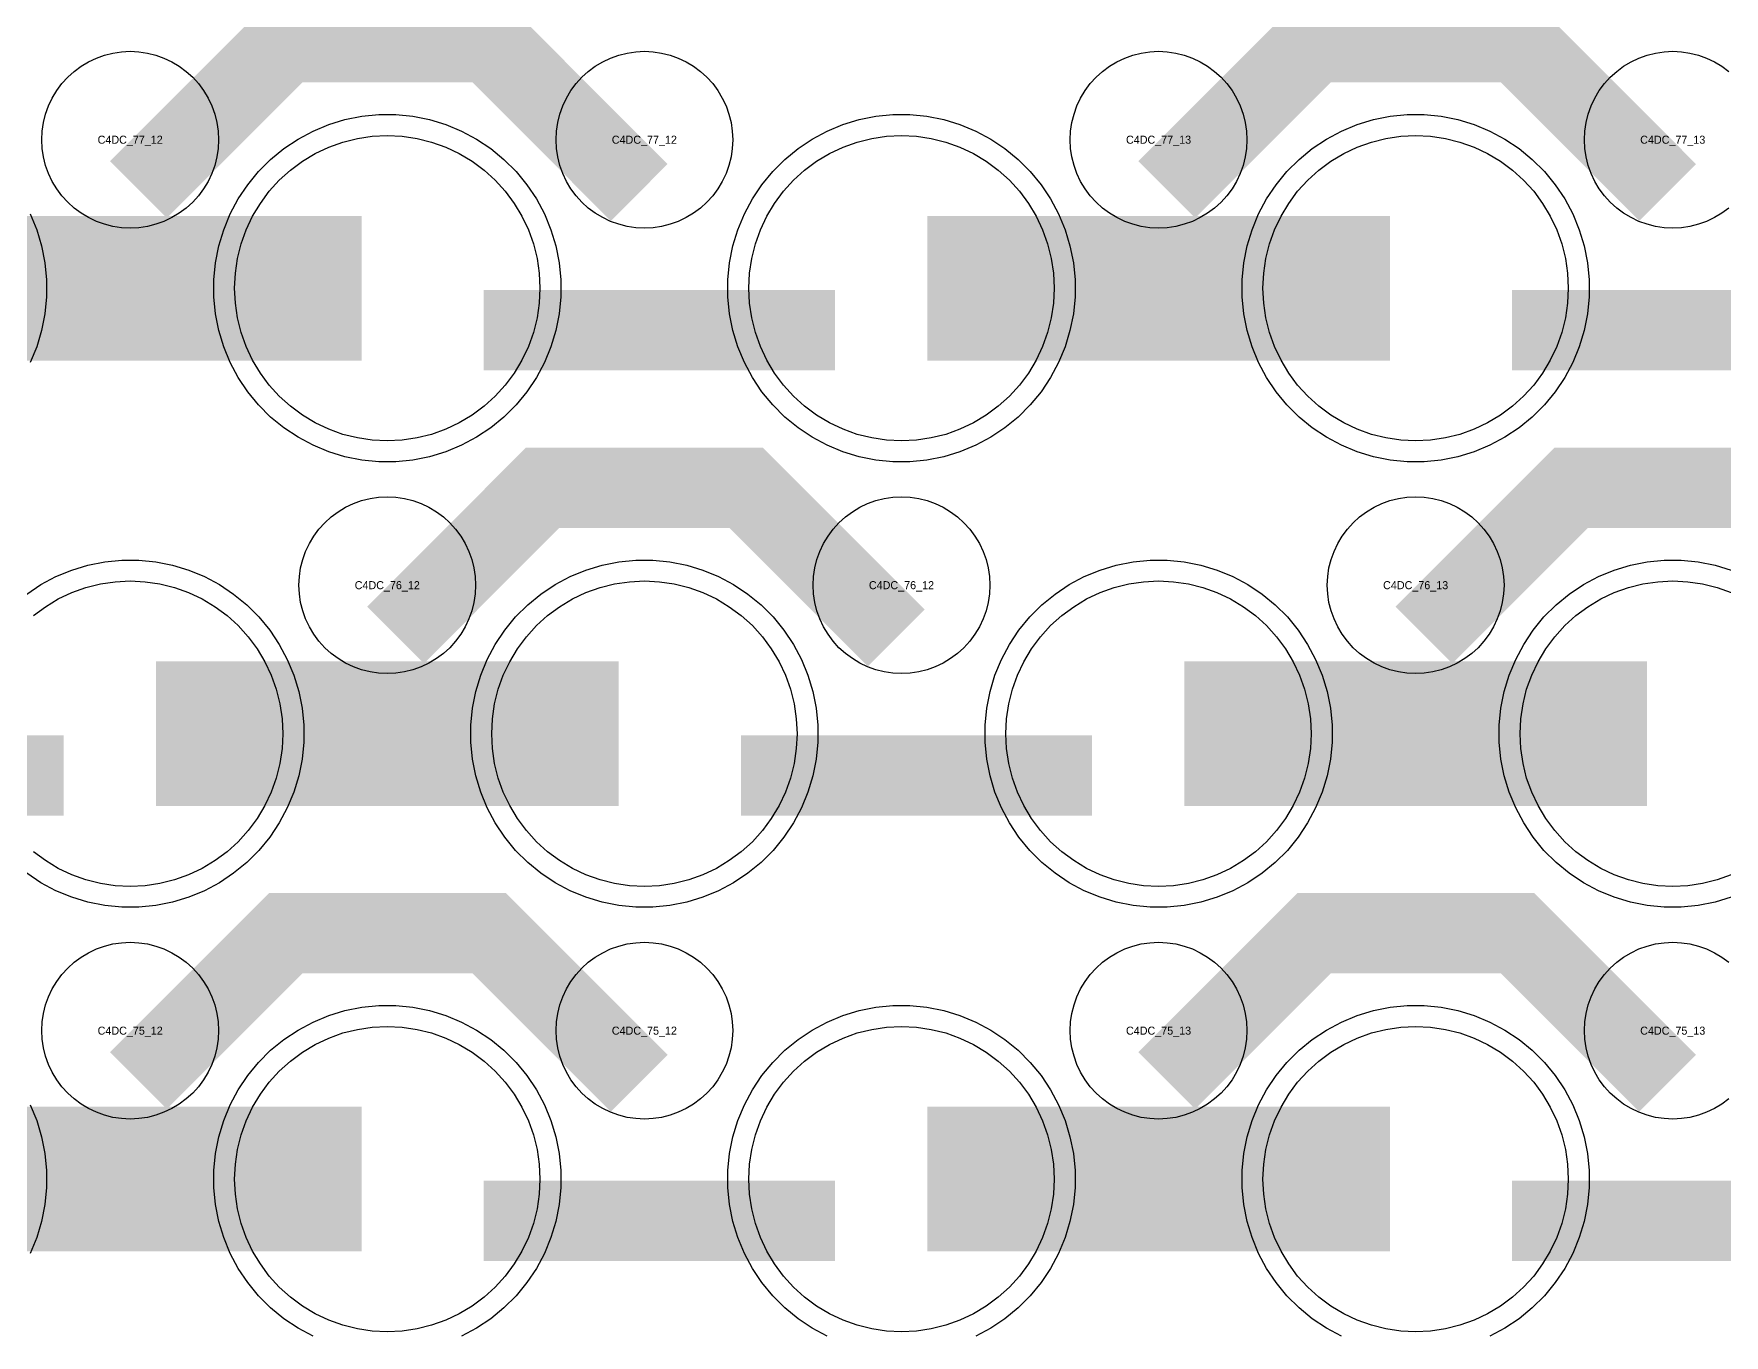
# Model space of a CAD drawing. Extents: x -11880 to 11880, y -14992 to 14992.
# Drawn here: x -8190 to -7664, y -4496 to -4091 of the extents above; entities that cross this region are included whole.
import ezdxf
from ezdxf.enums import TextEntityAlignment as Align

# ---------------------------------------------------------------- set-up
doc = ezdxf.new("R2010")
doc.units = 0
doc.header["$MEASUREMENT"] = 0
for name, color, linetype in [('GDS_775_DT_237', 138, 'CONTINUOUS'), ('RDL1_FS', 34, 'CONTINUOUS'), ('RDL_BS', 160, 'CONTINUOUS')]:
    doc.layers.add(name, color=color, linetype=linetype)

msp = doc.modelspace()

# ---------------------------------------------------------------- linework, layer by layer
at = {"layer": 'RDL1_FS'}
for points in [[(-8080, -4217.639), (-8084.657, -4217.41), (-8089.268, -4216.726), (-8093.791, -4215.594), (-8098.181, -4214.022), (-8102.395, -4212.03), (-8106.395, -4209.632), (-8110.14, -4206.854), (-8113.594, -4203.724), (-8116.724, -4200.27), (-8119.502, -4196.525), (-8121.9, -4192.525), (-8123.892, -4188.311), (-8125.464, -4183.921), (-8126.596, -4179.398), (-8127.28, -4174.787), (-8127.509, -4170.13), (-8127.28, -4165.473), (-8126.596, -4160.862), (-8125.464, -4156.339), (-8123.892, -4151.949), (-8121.9, -4147.735), (-8119.502, -4143.735), (-8116.724, -4139.99), (-8113.594, -4136.536), (-8110.14, -4133.406), (-8106.395, -4130.628), (-8102.395, -4128.23), (-8098.181, -4126.238), (-8093.791, -4124.666), (-8089.268, -4123.534), (-8084.657, -4122.85), (-8080, -4122.621), (-8075.343, -4122.85), (-8070.732, -4123.534), (-8066.209, -4124.666), (-8061.819, -4126.238), (-8057.605, -4128.23), (-8053.605, -4130.628), (-8049.86, -4133.406), (-8046.406, -4136.536), (-8043.276, -4139.99), (-8040.498, -4143.735), (-8038.1, -4147.735), (-8036.108, -4151.949), (-8034.536, -4156.339), (-8033.404, -4160.862), (-8032.72, -4165.473), (-8032.491, -4170.13), (-8032.72, -4174.787), (-8033.404, -4179.398), (-8034.536, -4183.921), (-8036.108, -4188.311), (-8038.1, -4192.525), (-8040.498, -4196.525), (-8043.276, -4200.27), (-8046.406, -4203.724), (-8049.86, -4206.854), (-8053.605, -4209.632), (-8057.605, -4212.03), (-8061.819, -4214.022), (-8066.209, -4215.594), (-8070.732, -4216.726), (-8075.343, -4217.41)], [(-7920, -4217.639), (-7924.657, -4217.41), (-7929.268, -4216.726), (-7933.791, -4215.594), (-7938.181, -4214.022), (-7942.395, -4212.03), (-7946.395, -4209.632), (-7950.14, -4206.854), (-7953.594, -4203.724), (-7956.724, -4200.27), (-7959.502, -4196.525), (-7961.9, -4192.525), (-7963.892, -4188.311), (-7965.464, -4183.921), (-7966.596, -4179.398), (-7967.28, -4174.787), (-7967.509, -4170.13), (-7967.28, -4165.473), (-7966.596, -4160.862), (-7965.464, -4156.339), (-7963.892, -4151.949), (-7961.9, -4147.735), (-7959.502, -4143.735), (-7956.724, -4139.99), (-7953.594, -4136.536), (-7950.14, -4133.406), (-7946.395, -4130.628), (-7942.395, -4128.23), (-7938.181, -4126.238), (-7933.791, -4124.666), (-7929.268, -4123.534), (-7924.657, -4122.85), (-7920, -4122.621), (-7915.343, -4122.85), (-7910.732, -4123.534), (-7906.209, -4124.666), (-7901.819, -4126.238), (-7897.605, -4128.23), (-7893.605, -4130.628), (-7889.86, -4133.406), (-7886.406, -4136.536), (-7883.276, -4139.99), (-7880.498, -4143.735), (-7878.1, -4147.735), (-7876.108, -4151.949), (-7874.536, -4156.339), (-7873.404, -4160.862), (-7872.72, -4165.473), (-7872.491, -4170.13), (-7872.72, -4174.787), (-7873.404, -4179.398), (-7874.536, -4183.921), (-7876.108, -4188.311), (-7878.1, -4192.525), (-7880.498, -4196.525), (-7883.276, -4200.27), (-7886.406, -4203.724), (-7889.86, -4206.854), (-7893.605, -4209.632), (-7897.605, -4212.03), (-7901.819, -4214.022), (-7906.209, -4215.594), (-7910.732, -4216.726), (-7915.343, -4217.41)], [(-7760, -4217.639), (-7764.657, -4217.41), (-7769.268, -4216.726), (-7773.791, -4215.594), (-7778.181, -4214.022), (-7782.395, -4212.03), (-7786.395, -4209.632), (-7790.14, -4206.854), (-7793.594, -4203.724), (-7796.724, -4200.27), (-7799.502, -4196.525), (-7801.9, -4192.525), (-7803.892, -4188.311), (-7805.464, -4183.921), (-7806.596, -4179.398), (-7807.28, -4174.787), (-7807.509, -4170.13), (-7807.28, -4165.473), (-7806.596, -4160.862), (-7805.464, -4156.339), (-7803.892, -4151.949), (-7801.9, -4147.735), (-7799.502, -4143.735), (-7796.724, -4139.99), (-7793.594, -4136.536), (-7790.14, -4133.406), (-7786.395, -4130.628), (-7782.395, -4128.23), (-7778.181, -4126.238), (-7773.791, -4124.666), (-7769.268, -4123.534), (-7764.657, -4122.85), (-7760, -4122.621), (-7755.343, -4122.85), (-7750.732, -4123.534), (-7746.209, -4124.666), (-7741.819, -4126.238), (-7737.605, -4128.23), (-7733.605, -4130.628), (-7729.86, -4133.406), (-7726.406, -4136.536), (-7723.276, -4139.99), (-7720.498, -4143.735), (-7718.1, -4147.735), (-7716.108, -4151.949), (-7714.536, -4156.339), (-7713.404, -4160.862), (-7712.72, -4165.473), (-7712.491, -4170.13), (-7712.72, -4174.787), (-7713.404, -4179.398), (-7714.536, -4183.921), (-7716.108, -4188.311), (-7718.1, -4192.525), (-7720.498, -4196.525), (-7723.276, -4200.27), (-7726.406, -4203.724), (-7729.86, -4206.854), (-7733.605, -4209.632), (-7737.605, -4212.03), (-7741.819, -4214.022), (-7746.209, -4215.594), (-7750.732, -4216.726), (-7755.343, -4217.41)]]:
    msp.add_lwpolyline(points, close=True, dxfattribs=at)
for points in [[(-8231.998, -4170.13, 45, 45, 0), (-8159.998, -4170.13, 45, 45, 0)], [(-8159.998, -4170.13, 45, 45, 0), (-8087.998, -4170.13, 45, 45, 0)], [(-7911.998, -4170.13, 45, 45, 0), (-7839.998, -4170.13, 45, 45, 0)], [(-7839.998, -4170.13, 45, 45, 0), (-7767.998, -4170.13, 45, 45, 0)]]:
    msp.add_lwpolyline(points, format="xyseb", dxfattribs=at)
at = {"layer": 'RDL1_FS', "color": 240, "true_color": 0xed1f24}
for points in [[(-8190.14, -4271.971), (-8186.395, -4269.193), (-8182.395, -4266.795), (-8178.181, -4264.803), (-8173.791, -4263.231), (-8169.268, -4262.099), (-8164.657, -4261.415), (-8160, -4261.186), (-8155.343, -4261.415), (-8150.732, -4262.099), (-8146.209, -4263.231), (-8141.819, -4264.803), (-8137.605, -4266.795), (-8133.605, -4269.193), (-8129.86, -4271.971), (-8126.406, -4275.101), (-8123.276, -4278.555), (-8120.498, -4282.3), (-8118.1, -4286.3), (-8116.108, -4290.514), (-8114.536, -4294.904), (-8113.404, -4299.427), (-8112.72, -4304.038), (-8112.491, -4308.695), (-8112.72, -4313.352), (-8113.404, -4317.963), (-8114.536, -4322.486), (-8116.108, -4326.876), (-8118.1, -4331.09), (-8120.498, -4335.09), (-8123.276, -4338.835), (-8126.406, -4342.289), (-8129.86, -4345.419), (-8133.605, -4348.197), (-8137.605, -4350.595), (-8141.819, -4352.587), (-8146.209, -4354.159), (-8150.732, -4355.291), (-8155.343, -4355.975), (-8160, -4356.204), (-8164.657, -4355.975), (-8169.268, -4355.291), (-8173.791, -4354.159), (-8178.181, -4352.587), (-8182.395, -4350.595), (-8186.395, -4348.197), (-8190.14, -4345.419)], [(-7661.819, -4352.587), (-7666.209, -4354.159), (-7670.732, -4355.291), (-7675.343, -4355.975), (-7680, -4356.204), (-7684.657, -4355.975), (-7689.268, -4355.291), (-7693.791, -4354.159), (-7698.181, -4352.587), (-7702.395, -4350.595), (-7706.395, -4348.197), (-7710.14, -4345.419), (-7713.594, -4342.289), (-7716.724, -4338.835), (-7719.502, -4335.09), (-7721.9, -4331.09), (-7723.892, -4326.876), (-7725.464, -4322.486), (-7726.596, -4317.963), (-7727.28, -4313.352), (-7727.509, -4308.695), (-7727.28, -4304.038), (-7726.596, -4299.427), (-7725.464, -4294.904), (-7723.892, -4290.514), (-7721.9, -4286.3), (-7719.502, -4282.3), (-7716.724, -4278.555), (-7713.594, -4275.101), (-7710.14, -4271.971), (-7706.395, -4269.193), (-7702.395, -4266.795), (-7698.181, -4264.803), (-7693.791, -4263.231), (-7689.268, -4262.099), (-7684.657, -4261.415), (-7680, -4261.186), (-7675.343, -4261.415), (-7670.732, -4262.099), (-7666.209, -4263.231), (-7661.819, -4264.803)]]:
    msp.add_lwpolyline(points, dxfattribs=at)
for points in [[(-8000, -4356.204), (-8004.657, -4355.975), (-8009.268, -4355.291), (-8013.791, -4354.159), (-8018.181, -4352.587), (-8022.395, -4350.595), (-8026.395, -4348.197), (-8030.14, -4345.419), (-8033.594, -4342.289), (-8036.724, -4338.835), (-8039.502, -4335.09), (-8041.9, -4331.09), (-8043.892, -4326.876), (-8045.464, -4322.486), (-8046.596, -4317.963), (-8047.28, -4313.352), (-8047.509, -4308.695), (-8047.28, -4304.038), (-8046.596, -4299.427), (-8045.464, -4294.904), (-8043.892, -4290.514), (-8041.9, -4286.3), (-8039.502, -4282.3), (-8036.724, -4278.555), (-8033.594, -4275.101), (-8030.14, -4271.971), (-8026.395, -4269.193), (-8022.395, -4266.795), (-8018.181, -4264.803), (-8013.791, -4263.231), (-8009.268, -4262.099), (-8004.657, -4261.415), (-8000, -4261.186), (-7995.343, -4261.415), (-7990.732, -4262.099), (-7986.209, -4263.231), (-7981.819, -4264.803), (-7977.605, -4266.795), (-7973.605, -4269.193), (-7969.86, -4271.971), (-7966.406, -4275.101), (-7963.276, -4278.555), (-7960.498, -4282.3), (-7958.1, -4286.3), (-7956.108, -4290.514), (-7954.536, -4294.904), (-7953.404, -4299.427), (-7952.72, -4304.038), (-7952.491, -4308.695), (-7952.72, -4313.352), (-7953.404, -4317.963), (-7954.536, -4322.486), (-7956.108, -4326.876), (-7958.1, -4331.09), (-7960.498, -4335.09), (-7963.276, -4338.835), (-7966.406, -4342.289), (-7969.86, -4345.419), (-7973.605, -4348.197), (-7977.605, -4350.595), (-7981.819, -4352.587), (-7986.209, -4354.159), (-7990.732, -4355.291), (-7995.343, -4355.975)], [(-7840, -4356.204), (-7844.657, -4355.975), (-7849.268, -4355.291), (-7853.791, -4354.159), (-7858.181, -4352.587), (-7862.395, -4350.595), (-7866.395, -4348.197), (-7870.14, -4345.419), (-7873.594, -4342.289), (-7876.724, -4338.835), (-7879.502, -4335.09), (-7881.9, -4331.09), (-7883.892, -4326.876), (-7885.464, -4322.486), (-7886.596, -4317.963), (-7887.28, -4313.352), (-7887.509, -4308.695), (-7887.28, -4304.038), (-7886.596, -4299.427), (-7885.464, -4294.904), (-7883.892, -4290.514), (-7881.9, -4286.3), (-7879.502, -4282.3), (-7876.724, -4278.555), (-7873.594, -4275.101), (-7870.14, -4271.971), (-7866.395, -4269.193), (-7862.395, -4266.795), (-7858.181, -4264.803), (-7853.791, -4263.231), (-7849.268, -4262.099), (-7844.657, -4261.415), (-7840, -4261.186), (-7835.343, -4261.415), (-7830.732, -4262.099), (-7826.209, -4263.231), (-7821.819, -4264.803), (-7817.605, -4266.795), (-7813.605, -4269.193), (-7809.86, -4271.971), (-7806.406, -4275.101), (-7803.276, -4278.555), (-7800.498, -4282.3), (-7798.1, -4286.3), (-7796.108, -4290.514), (-7794.536, -4294.904), (-7793.404, -4299.427), (-7792.72, -4304.038), (-7792.491, -4308.695), (-7792.72, -4313.352), (-7793.404, -4317.963), (-7794.536, -4322.486), (-7796.108, -4326.876), (-7798.1, -4331.09), (-7800.498, -4335.09), (-7803.276, -4338.835), (-7806.406, -4342.289), (-7809.86, -4345.419), (-7813.605, -4348.197), (-7817.605, -4350.595), (-7821.819, -4352.587), (-7826.209, -4354.159), (-7830.732, -4355.291), (-7835.343, -4355.975)], [(-8080, -4494.769), (-8084.657, -4494.54), (-8089.268, -4493.856), (-8093.791, -4492.724), (-8098.181, -4491.152), (-8102.395, -4489.16), (-8106.395, -4486.762), (-8110.14, -4483.984), (-8113.594, -4480.854), (-8116.724, -4477.4), (-8119.502, -4473.655), (-8121.9, -4469.655), (-8123.892, -4465.441), (-8125.464, -4461.051), (-8126.596, -4456.528), (-8127.28, -4451.917), (-8127.509, -4447.26), (-8127.28, -4442.603), (-8126.596, -4437.992), (-8125.464, -4433.469), (-8123.892, -4429.079), (-8121.9, -4424.865), (-8119.502, -4420.865), (-8116.724, -4417.12), (-8113.594, -4413.666), (-8110.14, -4410.536), (-8106.395, -4407.758), (-8102.395, -4405.36), (-8098.181, -4403.368), (-8093.791, -4401.796), (-8089.268, -4400.664), (-8084.657, -4399.98), (-8080, -4399.751), (-8075.343, -4399.98), (-8070.732, -4400.664), (-8066.209, -4401.796), (-8061.819, -4403.368), (-8057.605, -4405.36), (-8053.605, -4407.758), (-8049.86, -4410.536), (-8046.406, -4413.666), (-8043.276, -4417.12), (-8040.498, -4420.865), (-8038.1, -4424.865), (-8036.108, -4429.079), (-8034.536, -4433.469), (-8033.404, -4437.992), (-8032.72, -4442.603), (-8032.491, -4447.26), (-8032.72, -4451.917), (-8033.404, -4456.528), (-8034.536, -4461.051), (-8036.108, -4465.441), (-8038.1, -4469.655), (-8040.498, -4473.655), (-8043.276, -4477.4), (-8046.406, -4480.854), (-8049.86, -4483.984), (-8053.605, -4486.762), (-8057.605, -4489.16), (-8061.819, -4491.152), (-8066.209, -4492.724), (-8070.732, -4493.856), (-8075.343, -4494.54)], [(-7920, -4494.769), (-7924.657, -4494.54), (-7929.268, -4493.856), (-7933.791, -4492.724), (-7938.181, -4491.152), (-7942.395, -4489.16), (-7946.395, -4486.762), (-7950.14, -4483.984), (-7953.594, -4480.854), (-7956.724, -4477.4), (-7959.502, -4473.655), (-7961.9, -4469.655), (-7963.892, -4465.441), (-7965.464, -4461.051), (-7966.596, -4456.528), (-7967.28, -4451.917), (-7967.509, -4447.26), (-7967.28, -4442.603), (-7966.596, -4437.992), (-7965.464, -4433.469), (-7963.892, -4429.079), (-7961.9, -4424.865), (-7959.502, -4420.865), (-7956.724, -4417.12), (-7953.594, -4413.666), (-7950.14, -4410.536), (-7946.395, -4407.758), (-7942.395, -4405.36), (-7938.181, -4403.368), (-7933.791, -4401.796), (-7929.268, -4400.664), (-7924.657, -4399.98), (-7920, -4399.751), (-7915.343, -4399.98), (-7910.732, -4400.664), (-7906.209, -4401.796), (-7901.819, -4403.368), (-7897.605, -4405.36), (-7893.605, -4407.758), (-7889.86, -4410.536), (-7886.406, -4413.666), (-7883.276, -4417.12), (-7880.498, -4420.865), (-7878.1, -4424.865), (-7876.108, -4429.079), (-7874.536, -4433.469), (-7873.404, -4437.992), (-7872.72, -4442.603), (-7872.491, -4447.26), (-7872.72, -4451.917), (-7873.404, -4456.528), (-7874.536, -4461.051), (-7876.108, -4465.441), (-7878.1, -4469.655), (-7880.498, -4473.655), (-7883.276, -4477.4), (-7886.406, -4480.854), (-7889.86, -4483.984), (-7893.605, -4486.762), (-7897.605, -4489.16), (-7901.819, -4491.152), (-7906.209, -4492.724), (-7910.732, -4493.856), (-7915.343, -4494.54)], [(-7760, -4494.769), (-7764.657, -4494.54), (-7769.268, -4493.856), (-7773.791, -4492.724), (-7778.181, -4491.152), (-7782.395, -4489.16), (-7786.395, -4486.762), (-7790.14, -4483.984), (-7793.594, -4480.854), (-7796.724, -4477.4), (-7799.502, -4473.655), (-7801.9, -4469.655), (-7803.892, -4465.441), (-7805.464, -4461.051), (-7806.596, -4456.528), (-7807.28, -4451.917), (-7807.509, -4447.26), (-7807.28, -4442.603), (-7806.596, -4437.992), (-7805.464, -4433.469), (-7803.892, -4429.079), (-7801.9, -4424.865), (-7799.502, -4420.865), (-7796.724, -4417.12), (-7793.594, -4413.666), (-7790.14, -4410.536), (-7786.395, -4407.758), (-7782.395, -4405.36), (-7778.181, -4403.368), (-7773.791, -4401.796), (-7769.268, -4400.664), (-7764.657, -4399.98), (-7760, -4399.751), (-7755.343, -4399.98), (-7750.732, -4400.664), (-7746.209, -4401.796), (-7741.819, -4403.368), (-7737.605, -4405.36), (-7733.605, -4407.758), (-7729.86, -4410.536), (-7726.406, -4413.666), (-7723.276, -4417.12), (-7720.498, -4420.865), (-7718.1, -4424.865), (-7716.108, -4429.079), (-7714.536, -4433.469), (-7713.404, -4437.992), (-7712.72, -4442.603), (-7712.491, -4447.26), (-7712.72, -4451.917), (-7713.404, -4456.528), (-7714.536, -4461.051), (-7716.108, -4465.441), (-7718.1, -4469.655), (-7720.498, -4473.655), (-7723.276, -4477.4), (-7726.406, -4480.854), (-7729.86, -4483.984), (-7733.605, -4486.762), (-7737.605, -4489.16), (-7741.819, -4491.152), (-7746.209, -4492.724), (-7750.732, -4493.856), (-7755.343, -4494.54)]]:
    msp.add_lwpolyline(points, close=True, dxfattribs=at)
for points in [[(-8151.998, -4308.695, 45, 45, 0), (-8079.998, -4308.695, 45, 45, 0)], [(-8079.998, -4308.695, 45, 45, 0), (-8007.998, -4308.695, 45, 45, 0)], [(-7831.998, -4308.695, 45, 45, 0), (-7759.998, -4308.695, 45, 45, 0)], [(-7759.998, -4308.695, 45, 45, 0), (-7687.998, -4308.695, 45, 45, 0)], [(-8231.998, -4447.26, 45, 45, 0), (-8159.998, -4447.26, 45, 45, 0)], [(-8159.998, -4447.26, 45, 45, 0), (-8087.998, -4447.26, 45, 45, 0)], [(-7911.998, -4447.26, 45, 45, 0), (-7839.998, -4447.26, 45, 45, 0)], [(-7839.998, -4447.26, 45, 45, 0), (-7767.998, -4447.26, 45, 45, 0)]]:
    msp.add_lwpolyline(points, format="xyseb", dxfattribs=at)
at = {"layer": 'RDL_BS'}
for points in [[(-8157.438, -4139.444, 25, 25, 0), (-8111.623, -4093.629, 25, 25, 0), (-8078.07, -4093.629, 25, 25, 0)], [(-8001.599, -4140.343, 25, 25, 0), (-8048.313, -4093.629, 25, 25, 0), (-8078.071, -4093.629, 25, 25, 0)], [(-7837.438, -4139.444, 25, 25, 0), (-7791.623, -4093.629, 25, 25, 0), (-7758.07, -4093.629, 25, 25, 0)], [(-7681.599, -4140.343, 25, 25, 0), (-7728.313, -4093.629, 25, 25, 0), (-7758.071, -4093.629, 25, 25, 0)], [(-8049.984, -4183.143, 25, 25, 0), (-7940.719, -4183.143, 25, 25, 0)], [(-7729.984, -4183.143, 25, 25, 0), (-7620.719, -4183.143, 25, 25, 0)], [(-8077.438, -4278.009, 25, 25, 0), (-8031.623, -4232.194, 25, 25, 0), (-7998.07, -4232.194, 25, 25, 0)], [(-7921.599, -4278.908, 25, 25, 0), (-7968.313, -4232.194, 25, 25, 0), (-7998.071, -4232.194, 25, 25, 0)], [(-7757.438, -4278.009, 25, 25, 0), (-7711.623, -4232.194, 25, 25, 0), (-7678.07, -4232.194, 25, 25, 0)], [(-7601.599, -4278.908, 25, 25, 0), (-7648.313, -4232.194, 25, 25, 0), (-7678.071, -4232.194, 25, 25, 0)], [(-8157.438, -4416.574, 25, 25, 0), (-8111.623, -4370.759, 25, 25, 0), (-8078.07, -4370.759, 25, 25, 0)], [(-8001.599, -4417.473, 25, 25, 0), (-8048.313, -4370.759, 25, 25, 0), (-8078.071, -4370.759, 25, 25, 0)], [(-7837.438, -4416.574, 25, 25, 0), (-7791.623, -4370.759, 25, 25, 0), (-7758.07, -4370.759, 25, 25, 0)], [(-7681.599, -4417.473, 25, 25, 0), (-7728.313, -4370.759, 25, 25, 0), (-7758.071, -4370.759, 25, 25, 0)]]:
    msp.add_lwpolyline(points, format="xyseb", dxfattribs=at)
for points in [[(-8160, -4151.436), (-8162.693, -4151.304), (-8165.365, -4150.908), (-8167.984, -4150.251), (-8170.519, -4149.344), (-8172.956, -4148.192), (-8175.28, -4146.799), (-8177.443, -4145.196), (-8179.442, -4143.384), (-8181.254, -4141.385), (-8182.857, -4139.222), (-8184.25, -4136.898), (-8185.402, -4134.461), (-8186.309, -4131.926), (-8186.966, -4129.307), (-8187.362, -4126.635), (-8187.494, -4123.942), (-8187.362, -4121.249), (-8186.966, -4118.577), (-8186.309, -4115.958), (-8185.402, -4113.423), (-8184.25, -4110.986), (-8182.857, -4108.662), (-8181.254, -4106.499), (-8179.442, -4104.5), (-8177.443, -4102.688), (-8175.28, -4101.085), (-8172.956, -4099.692), (-8170.519, -4098.54), (-8167.984, -4097.633), (-8165.365, -4096.976), (-8162.693, -4096.58), (-8160, -4096.448), (-8157.307, -4096.58), (-8154.635, -4096.976), (-8152.016, -4097.633), (-8149.481, -4098.54), (-8147.044, -4099.692), (-8144.72, -4101.085), (-8142.557, -4102.688), (-8140.558, -4104.5), (-8138.746, -4106.499), (-8137.143, -4108.662), (-8135.75, -4110.986), (-8134.598, -4113.423), (-8133.691, -4115.958), (-8133.034, -4118.577), (-8132.638, -4121.249), (-8132.506, -4123.942), (-8132.638, -4126.635), (-8133.034, -4129.307), (-8133.691, -4131.926), (-8134.598, -4134.461), (-8135.75, -4136.898), (-8137.143, -4139.222), (-8138.746, -4141.385), (-8140.558, -4143.384), (-8142.557, -4145.196), (-8144.72, -4146.799), (-8147.044, -4148.192), (-8149.481, -4149.344), (-8152.016, -4150.251), (-8154.635, -4150.908), (-8157.307, -4151.304)], [(-8000, -4151.436), (-8002.693, -4151.304), (-8005.365, -4150.908), (-8007.984, -4150.251), (-8010.519, -4149.344), (-8012.956, -4148.192), (-8015.28, -4146.799), (-8017.443, -4145.196), (-8019.442, -4143.384), (-8021.254, -4141.385), (-8022.857, -4139.222), (-8024.25, -4136.898), (-8025.402, -4134.461), (-8026.309, -4131.926), (-8026.966, -4129.307), (-8027.362, -4126.635), (-8027.494, -4123.942), (-8027.362, -4121.249), (-8026.966, -4118.577), (-8026.309, -4115.958), (-8025.402, -4113.423), (-8024.25, -4110.986), (-8022.857, -4108.662), (-8021.254, -4106.499), (-8019.442, -4104.5), (-8017.443, -4102.688), (-8015.28, -4101.085), (-8012.956, -4099.692), (-8010.519, -4098.54), (-8007.984, -4097.633), (-8005.365, -4096.976), (-8002.693, -4096.58), (-8000, -4096.448), (-7997.307, -4096.58), (-7994.635, -4096.976), (-7992.016, -4097.633), (-7989.481, -4098.54), (-7987.044, -4099.692), (-7984.72, -4101.085), (-7982.557, -4102.688), (-7980.558, -4104.5), (-7978.746, -4106.499), (-7977.143, -4108.662), (-7975.75, -4110.986), (-7974.598, -4113.423), (-7973.691, -4115.958), (-7973.034, -4118.577), (-7972.638, -4121.249), (-7972.506, -4123.942), (-7972.638, -4126.635), (-7973.034, -4129.307), (-7973.691, -4131.926), (-7974.598, -4134.461), (-7975.75, -4136.898), (-7977.143, -4139.222), (-7978.746, -4141.385), (-7980.558, -4143.384), (-7982.557, -4145.196), (-7984.72, -4146.799), (-7987.044, -4148.192), (-7989.481, -4149.344), (-7992.016, -4150.251), (-7994.635, -4150.908), (-7997.307, -4151.304)], [(-7840, -4151.436), (-7842.693, -4151.304), (-7845.365, -4150.908), (-7847.984, -4150.251), (-7850.519, -4149.344), (-7852.956, -4148.192), (-7855.28, -4146.799), (-7857.443, -4145.196), (-7859.442, -4143.384), (-7861.254, -4141.385), (-7862.857, -4139.222), (-7864.25, -4136.898), (-7865.402, -4134.461), (-7866.309, -4131.926), (-7866.966, -4129.307), (-7867.362, -4126.635), (-7867.494, -4123.942), (-7867.362, -4121.249), (-7866.966, -4118.577), (-7866.309, -4115.958), (-7865.402, -4113.423), (-7864.25, -4110.986), (-7862.857, -4108.662), (-7861.254, -4106.499), (-7859.442, -4104.5), (-7857.443, -4102.688), (-7855.28, -4101.085), (-7852.956, -4099.692), (-7850.519, -4098.54), (-7847.984, -4097.633), (-7845.365, -4096.976), (-7842.693, -4096.58), (-7840, -4096.448), (-7837.307, -4096.58), (-7834.635, -4096.976), (-7832.016, -4097.633), (-7829.481, -4098.54), (-7827.044, -4099.692), (-7824.72, -4101.085), (-7822.557, -4102.688), (-7820.558, -4104.5), (-7818.746, -4106.499), (-7817.143, -4108.662), (-7815.75, -4110.986), (-7814.598, -4113.423), (-7813.691, -4115.958), (-7813.034, -4118.577), (-7812.638, -4121.249), (-7812.506, -4123.942), (-7812.638, -4126.635), (-7813.034, -4129.307), (-7813.691, -4131.926), (-7814.598, -4134.461), (-7815.75, -4136.898), (-7817.143, -4139.222), (-7818.746, -4141.385), (-7820.558, -4143.384), (-7822.557, -4145.196), (-7824.72, -4146.799), (-7827.044, -4148.192), (-7829.481, -4149.344), (-7832.016, -4150.251), (-7834.635, -4150.908), (-7837.307, -4151.304)], [(-8082.644, -4224.13), (-8087.938, -4223.613), (-8093.165, -4222.567), (-8098.205, -4221.036), (-8103.115, -4219.005), (-8107.777, -4216.513), (-8112.191, -4213.566), (-8116.292, -4210.204), (-8120.074, -4206.422), (-8123.436, -4202.321), (-8126.383, -4197.907), (-8128.875, -4193.245), (-8130.906, -4188.335), (-8132.437, -4183.295), (-8133.483, -4178.068), (-8134, -4172.774), (-8134, -4167.486), (-8133.483, -4162.192), (-8132.437, -4156.965), (-8130.906, -4151.925), (-8128.875, -4147.015), (-8126.383, -4142.353), (-8123.436, -4137.939), (-8120.074, -4133.838), (-8116.292, -4130.056), (-8112.191, -4126.694), (-8107.777, -4123.747), (-8103.115, -4121.255), (-8098.205, -4119.224), (-8093.165, -4117.693), (-8087.938, -4116.647), (-8082.644, -4116.13), (-8077.356, -4116.13), (-8072.062, -4116.647), (-8066.835, -4117.693), (-8061.795, -4119.224), (-8056.885, -4121.255), (-8052.223, -4123.747), (-8047.809, -4126.694), (-8043.708, -4130.056), (-8039.926, -4133.838), (-8036.564, -4137.939), (-8033.617, -4142.353), (-8031.125, -4147.015), (-8029.094, -4151.925), (-8027.563, -4156.965), (-8026.517, -4162.192), (-8026, -4167.486), (-8026, -4172.774), (-8026.517, -4178.068), (-8027.563, -4183.295), (-8029.094, -4188.335), (-8031.125, -4193.245), (-8033.617, -4197.907), (-8036.564, -4202.321), (-8039.926, -4206.422), (-8043.708, -4210.204), (-8047.809, -4213.566), (-8052.223, -4216.513), (-8056.885, -4219.005), (-8061.795, -4221.036), (-8066.835, -4222.567), (-8072.062, -4223.613), (-8077.356, -4224.13)], [(-7922.644, -4224.13), (-7927.938, -4223.613), (-7933.165, -4222.567), (-7938.205, -4221.036), (-7943.115, -4219.005), (-7947.777, -4216.513), (-7952.191, -4213.566), (-7956.292, -4210.204), (-7960.074, -4206.422), (-7963.436, -4202.321), (-7966.383, -4197.907), (-7968.875, -4193.245), (-7970.906, -4188.335), (-7972.437, -4183.295), (-7973.483, -4178.068), (-7974, -4172.774), (-7974, -4167.486), (-7973.483, -4162.192), (-7972.437, -4156.965), (-7970.906, -4151.925), (-7968.875, -4147.015), (-7966.383, -4142.353), (-7963.436, -4137.939), (-7960.074, -4133.838), (-7956.292, -4130.056), (-7952.191, -4126.694), (-7947.777, -4123.747), (-7943.115, -4121.255), (-7938.205, -4119.224), (-7933.165, -4117.693), (-7927.938, -4116.647), (-7922.644, -4116.13), (-7917.356, -4116.13), (-7912.062, -4116.647), (-7906.835, -4117.693), (-7901.795, -4119.224), (-7896.885, -4121.255), (-7892.223, -4123.747), (-7887.809, -4126.694), (-7883.708, -4130.056), (-7879.926, -4133.838), (-7876.564, -4137.939), (-7873.617, -4142.353), (-7871.125, -4147.015), (-7869.094, -4151.925), (-7867.563, -4156.965), (-7866.517, -4162.192), (-7866, -4167.486), (-7866, -4172.774), (-7866.517, -4178.068), (-7867.563, -4183.295), (-7869.094, -4188.335), (-7871.125, -4193.245), (-7873.617, -4197.907), (-7876.564, -4202.321), (-7879.926, -4206.422), (-7883.708, -4210.204), (-7887.809, -4213.566), (-7892.223, -4216.513), (-7896.885, -4219.005), (-7901.795, -4221.036), (-7906.835, -4222.567), (-7912.062, -4223.613), (-7917.356, -4224.13)], [(-7762.644, -4224.13), (-7767.938, -4223.613), (-7773.165, -4222.567), (-7778.205, -4221.036), (-7783.115, -4219.005), (-7787.777, -4216.513), (-7792.191, -4213.566), (-7796.292, -4210.204), (-7800.074, -4206.422), (-7803.436, -4202.321), (-7806.383, -4197.907), (-7808.875, -4193.245), (-7810.906, -4188.335), (-7812.437, -4183.295), (-7813.483, -4178.068), (-7814, -4172.774), (-7814, -4167.486), (-7813.483, -4162.192), (-7812.437, -4156.965), (-7810.906, -4151.925), (-7808.875, -4147.015), (-7806.383, -4142.353), (-7803.436, -4137.939), (-7800.074, -4133.838), (-7796.292, -4130.056), (-7792.191, -4126.694), (-7787.777, -4123.747), (-7783.115, -4121.255), (-7778.205, -4119.224), (-7773.165, -4117.693), (-7767.938, -4116.647), (-7762.644, -4116.13), (-7757.356, -4116.13), (-7752.062, -4116.647), (-7746.835, -4117.693), (-7741.795, -4119.224), (-7736.885, -4121.255), (-7732.223, -4123.747), (-7727.809, -4126.694), (-7723.708, -4130.056), (-7719.926, -4133.838), (-7716.564, -4137.939), (-7713.617, -4142.353), (-7711.125, -4147.015), (-7709.094, -4151.925), (-7707.563, -4156.965), (-7706.517, -4162.192), (-7706, -4167.486), (-7706, -4172.774), (-7706.517, -4178.068), (-7707.563, -4183.295), (-7709.094, -4188.335), (-7711.125, -4193.245), (-7713.617, -4197.907), (-7716.564, -4202.321), (-7719.926, -4206.422), (-7723.708, -4210.204), (-7727.809, -4213.566), (-7732.223, -4216.513), (-7736.885, -4219.005), (-7741.795, -4221.036), (-7746.835, -4222.567), (-7752.062, -4223.613), (-7757.356, -4224.13)], [(-8080, -4290.001), (-8082.693, -4289.869), (-8085.365, -4289.473), (-8087.984, -4288.816), (-8090.519, -4287.909), (-8092.956, -4286.757), (-8095.28, -4285.364), (-8097.443, -4283.761), (-8099.442, -4281.949), (-8101.254, -4279.95), (-8102.857, -4277.787), (-8104.25, -4275.463), (-8105.402, -4273.026), (-8106.309, -4270.491), (-8106.966, -4267.872), (-8107.362, -4265.2), (-8107.494, -4262.507), (-8107.362, -4259.814), (-8106.966, -4257.142), (-8106.309, -4254.523), (-8105.402, -4251.988), (-8104.25, -4249.551), (-8102.857, -4247.227), (-8101.254, -4245.064), (-8099.442, -4243.065), (-8097.443, -4241.253), (-8095.28, -4239.65), (-8092.956, -4238.257), (-8090.519, -4237.105), (-8087.984, -4236.198), (-8085.365, -4235.541), (-8082.693, -4235.145), (-8080, -4235.013), (-8077.307, -4235.145), (-8074.635, -4235.541), (-8072.016, -4236.198), (-8069.481, -4237.105), (-8067.044, -4238.257), (-8064.72, -4239.65), (-8062.557, -4241.253), (-8060.558, -4243.065), (-8058.746, -4245.064), (-8057.143, -4247.227), (-8055.75, -4249.551), (-8054.598, -4251.988), (-8053.691, -4254.523), (-8053.034, -4257.142), (-8052.638, -4259.814), (-8052.506, -4262.507), (-8052.638, -4265.2), (-8053.034, -4267.872), (-8053.691, -4270.491), (-8054.598, -4273.026), (-8055.75, -4275.463), (-8057.143, -4277.787), (-8058.746, -4279.95), (-8060.558, -4281.949), (-8062.557, -4283.761), (-8064.72, -4285.364), (-8067.044, -4286.757), (-8069.481, -4287.909), (-8072.016, -4288.816), (-8074.635, -4289.473), (-8077.307, -4289.869)], [(-7920, -4290.001), (-7922.693, -4289.869), (-7925.365, -4289.473), (-7927.984, -4288.816), (-7930.519, -4287.909), (-7932.956, -4286.757), (-7935.28, -4285.364), (-7937.443, -4283.761), (-7939.442, -4281.949), (-7941.254, -4279.95), (-7942.857, -4277.787), (-7944.25, -4275.463), (-7945.402, -4273.026), (-7946.309, -4270.491), (-7946.966, -4267.872), (-7947.362, -4265.2), (-7947.494, -4262.507), (-7947.362, -4259.814), (-7946.966, -4257.142), (-7946.309, -4254.523), (-7945.402, -4251.988), (-7944.25, -4249.551), (-7942.857, -4247.227), (-7941.254, -4245.064), (-7939.442, -4243.065), (-7937.443, -4241.253), (-7935.28, -4239.65), (-7932.956, -4238.257), (-7930.519, -4237.105), (-7927.984, -4236.198), (-7925.365, -4235.541), (-7922.693, -4235.145), (-7920, -4235.013), (-7917.307, -4235.145), (-7914.635, -4235.541), (-7912.016, -4236.198), (-7909.481, -4237.105), (-7907.044, -4238.257), (-7904.72, -4239.65), (-7902.557, -4241.253), (-7900.558, -4243.065), (-7898.746, -4245.064), (-7897.143, -4247.227), (-7895.75, -4249.551), (-7894.598, -4251.988), (-7893.691, -4254.523), (-7893.034, -4257.142), (-7892.638, -4259.814), (-7892.506, -4262.507), (-7892.638, -4265.2), (-7893.034, -4267.872), (-7893.691, -4270.491), (-7894.598, -4273.026), (-7895.75, -4275.463), (-7897.143, -4277.787), (-7898.746, -4279.95), (-7900.558, -4281.949), (-7902.557, -4283.761), (-7904.72, -4285.364), (-7907.044, -4286.757), (-7909.481, -4287.909), (-7912.016, -4288.816), (-7914.635, -4289.473), (-7917.307, -4289.869)], [(-7760, -4290.001), (-7762.693, -4289.869), (-7765.365, -4289.473), (-7767.984, -4288.816), (-7770.519, -4287.909), (-7772.956, -4286.757), (-7775.28, -4285.364), (-7777.443, -4283.761), (-7779.442, -4281.949), (-7781.254, -4279.95), (-7782.857, -4277.787), (-7784.25, -4275.463), (-7785.402, -4273.026), (-7786.309, -4270.491), (-7786.966, -4267.872), (-7787.362, -4265.2), (-7787.494, -4262.507), (-7787.362, -4259.814), (-7786.966, -4257.142), (-7786.309, -4254.523), (-7785.402, -4251.988), (-7784.25, -4249.551), (-7782.857, -4247.227), (-7781.254, -4245.064), (-7779.442, -4243.065), (-7777.443, -4241.253), (-7775.28, -4239.65), (-7772.956, -4238.257), (-7770.519, -4237.105), (-7767.984, -4236.198), (-7765.365, -4235.541), (-7762.693, -4235.145), (-7760, -4235.013), (-7757.307, -4235.145), (-7754.635, -4235.541), (-7752.016, -4236.198), (-7749.481, -4237.105), (-7747.044, -4238.257), (-7744.72, -4239.65), (-7742.557, -4241.253), (-7740.558, -4243.065), (-7738.746, -4245.064), (-7737.143, -4247.227), (-7735.75, -4249.551), (-7734.598, -4251.988), (-7733.691, -4254.523), (-7733.034, -4257.142), (-7732.638, -4259.814), (-7732.506, -4262.507), (-7732.638, -4265.2), (-7733.034, -4267.872), (-7733.691, -4270.491), (-7734.598, -4273.026), (-7735.75, -4275.463), (-7737.143, -4277.787), (-7738.746, -4279.95), (-7740.558, -4281.949), (-7742.557, -4283.761), (-7744.72, -4285.364), (-7747.044, -4286.757), (-7749.481, -4287.909), (-7752.016, -4288.816), (-7754.635, -4289.473), (-7757.307, -4289.869)], [(-8160, -4428.566), (-8162.693, -4428.434), (-8165.365, -4428.038), (-8167.984, -4427.381), (-8170.519, -4426.474), (-8172.956, -4425.322), (-8175.28, -4423.929), (-8177.443, -4422.326), (-8179.442, -4420.514), (-8181.254, -4418.515), (-8182.857, -4416.352), (-8184.25, -4414.028), (-8185.402, -4411.591), (-8186.309, -4409.056), (-8186.966, -4406.437), (-8187.362, -4403.765), (-8187.494, -4401.072), (-8187.362, -4398.379), (-8186.966, -4395.707), (-8186.309, -4393.088), (-8185.402, -4390.553), (-8184.25, -4388.116), (-8182.857, -4385.792), (-8181.254, -4383.629), (-8179.442, -4381.63), (-8177.443, -4379.818), (-8175.28, -4378.215), (-8172.956, -4376.822), (-8170.519, -4375.67), (-8167.984, -4374.763), (-8165.365, -4374.106), (-8162.693, -4373.71), (-8160, -4373.578), (-8157.307, -4373.71), (-8154.635, -4374.106), (-8152.016, -4374.763), (-8149.481, -4375.67), (-8147.044, -4376.822), (-8144.72, -4378.215), (-8142.557, -4379.818), (-8140.558, -4381.63), (-8138.746, -4383.629), (-8137.143, -4385.792), (-8135.75, -4388.116), (-8134.598, -4390.553), (-8133.691, -4393.088), (-8133.034, -4395.707), (-8132.638, -4398.379), (-8132.506, -4401.072), (-8132.638, -4403.765), (-8133.034, -4406.437), (-8133.691, -4409.056), (-8134.598, -4411.591), (-8135.75, -4414.028), (-8137.143, -4416.352), (-8138.746, -4418.515), (-8140.558, -4420.514), (-8142.557, -4422.326), (-8144.72, -4423.929), (-8147.044, -4425.322), (-8149.481, -4426.474), (-8152.016, -4427.381), (-8154.635, -4428.038), (-8157.307, -4428.434)], [(-8000, -4428.566), (-8002.693, -4428.434), (-8005.365, -4428.038), (-8007.984, -4427.381), (-8010.519, -4426.474), (-8012.956, -4425.322), (-8015.28, -4423.929), (-8017.443, -4422.326), (-8019.442, -4420.514), (-8021.254, -4418.515), (-8022.857, -4416.352), (-8024.25, -4414.028), (-8025.402, -4411.591), (-8026.309, -4409.056), (-8026.966, -4406.437), (-8027.362, -4403.765), (-8027.494, -4401.072), (-8027.362, -4398.379), (-8026.966, -4395.707), (-8026.309, -4393.088), (-8025.402, -4390.553), (-8024.25, -4388.116), (-8022.857, -4385.792), (-8021.254, -4383.629), (-8019.442, -4381.63), (-8017.443, -4379.818), (-8015.28, -4378.215), (-8012.956, -4376.822), (-8010.519, -4375.67), (-8007.984, -4374.763), (-8005.365, -4374.106), (-8002.693, -4373.71), (-8000, -4373.578), (-7997.307, -4373.71), (-7994.635, -4374.106), (-7992.016, -4374.763), (-7989.481, -4375.67), (-7987.044, -4376.822), (-7984.72, -4378.215), (-7982.557, -4379.818), (-7980.558, -4381.63), (-7978.746, -4383.629), (-7977.143, -4385.792), (-7975.75, -4388.116), (-7974.598, -4390.553), (-7973.691, -4393.088), (-7973.034, -4395.707), (-7972.638, -4398.379), (-7972.506, -4401.072), (-7972.638, -4403.765), (-7973.034, -4406.437), (-7973.691, -4409.056), (-7974.598, -4411.591), (-7975.75, -4414.028), (-7977.143, -4416.352), (-7978.746, -4418.515), (-7980.558, -4420.514), (-7982.557, -4422.326), (-7984.72, -4423.929), (-7987.044, -4425.322), (-7989.481, -4426.474), (-7992.016, -4427.381), (-7994.635, -4428.038), (-7997.307, -4428.434)], [(-7840, -4428.566), (-7842.693, -4428.434), (-7845.365, -4428.038), (-7847.984, -4427.381), (-7850.519, -4426.474), (-7852.956, -4425.322), (-7855.28, -4423.929), (-7857.443, -4422.326), (-7859.442, -4420.514), (-7861.254, -4418.515), (-7862.857, -4416.352), (-7864.25, -4414.028), (-7865.402, -4411.591), (-7866.309, -4409.056), (-7866.966, -4406.437), (-7867.362, -4403.765), (-7867.494, -4401.072), (-7867.362, -4398.379), (-7866.966, -4395.707), (-7866.309, -4393.088), (-7865.402, -4390.553), (-7864.25, -4388.116), (-7862.857, -4385.792), (-7861.254, -4383.629), (-7859.442, -4381.63), (-7857.443, -4379.818), (-7855.28, -4378.215), (-7852.956, -4376.822), (-7850.519, -4375.67), (-7847.984, -4374.763), (-7845.365, -4374.106), (-7842.693, -4373.71), (-7840, -4373.578), (-7837.307, -4373.71), (-7834.635, -4374.106), (-7832.016, -4374.763), (-7829.481, -4375.67), (-7827.044, -4376.822), (-7824.72, -4378.215), (-7822.557, -4379.818), (-7820.558, -4381.63), (-7818.746, -4383.629), (-7817.143, -4385.792), (-7815.75, -4388.116), (-7814.598, -4390.553), (-7813.691, -4393.088), (-7813.034, -4395.707), (-7812.638, -4398.379), (-7812.506, -4401.072), (-7812.638, -4403.765), (-7813.034, -4406.437), (-7813.691, -4409.056), (-7814.598, -4411.591), (-7815.75, -4414.028), (-7817.143, -4416.352), (-7818.746, -4418.515), (-7820.558, -4420.514), (-7822.557, -4422.326), (-7824.72, -4423.929), (-7827.044, -4425.322), (-7829.481, -4426.474), (-7832.016, -4427.381), (-7834.635, -4428.038), (-7837.307, -4428.434)]]:
    msp.add_lwpolyline(points, close=True, dxfattribs=at)
for points in [[(-7662.557, -4145.196), (-7664.72, -4146.799), (-7667.044, -4148.192), (-7669.481, -4149.344), (-7672.016, -4150.251), (-7674.635, -4150.908), (-7677.307, -4151.304), (-7680, -4151.436), (-7682.693, -4151.304), (-7685.365, -4150.908), (-7687.984, -4150.251), (-7690.519, -4149.344), (-7692.956, -4148.192), (-7695.28, -4146.799), (-7697.443, -4145.196), (-7699.442, -4143.384), (-7701.254, -4141.385), (-7702.857, -4139.222), (-7704.25, -4136.898), (-7705.402, -4134.461), (-7706.309, -4131.926), (-7706.966, -4129.307), (-7707.362, -4126.635), (-7707.494, -4123.942), (-7707.362, -4121.249), (-7706.966, -4118.577), (-7706.309, -4115.958), (-7705.402, -4113.423), (-7704.25, -4110.986), (-7702.857, -4108.662), (-7701.254, -4106.499), (-7699.442, -4104.5), (-7697.443, -4102.688), (-7695.28, -4101.085), (-7692.956, -4099.692), (-7690.519, -4098.54), (-7687.984, -4097.633), (-7685.365, -4096.976), (-7682.693, -4096.58), (-7680, -4096.448), (-7677.307, -4096.58), (-7674.635, -4096.976), (-7672.016, -4097.633), (-7669.481, -4098.54), (-7667.044, -4099.692), (-7664.72, -4101.085), (-7662.557, -4102.688)], [(-8191.125, -4147.015), (-8189.094, -4151.925), (-8187.563, -4156.965), (-8186.517, -4162.192), (-8186, -4167.486), (-8186, -4172.774), (-8186.517, -4178.068), (-8187.563, -4183.295), (-8189.094, -4188.335), (-8191.125, -4193.245)], [(-7662.557, -4422.326), (-7664.72, -4423.929), (-7667.044, -4425.322), (-7669.481, -4426.474), (-7672.016, -4427.381), (-7674.635, -4428.038), (-7677.307, -4428.434), (-7680, -4428.566), (-7682.693, -4428.434), (-7685.365, -4428.038), (-7687.984, -4427.381), (-7690.519, -4426.474), (-7692.956, -4425.322), (-7695.28, -4423.929), (-7697.443, -4422.326), (-7699.442, -4420.514), (-7701.254, -4418.515), (-7702.857, -4416.352), (-7704.25, -4414.028), (-7705.402, -4411.591), (-7706.309, -4409.056), (-7706.966, -4406.437), (-7707.362, -4403.765), (-7707.494, -4401.072), (-7707.362, -4398.379), (-7706.966, -4395.707), (-7706.309, -4393.088), (-7705.402, -4390.553), (-7704.25, -4388.116), (-7702.857, -4385.792), (-7701.254, -4383.629), (-7699.442, -4381.63), (-7697.443, -4379.818), (-7695.28, -4378.215), (-7692.956, -4376.822), (-7690.519, -4375.67), (-7687.984, -4374.763), (-7685.365, -4374.106), (-7682.693, -4373.71), (-7680, -4373.578), (-7677.307, -4373.71), (-7674.635, -4374.106), (-7672.016, -4374.763), (-7669.481, -4375.67), (-7667.044, -4376.822), (-7664.72, -4378.215), (-7662.557, -4379.818)]]:
    msp.add_lwpolyline(points, dxfattribs=at)
at = {"layer": 'RDL_BS', "color": 240, "true_color": 0xed1f24}
for points in [[(-8192.191, -4265.259), (-8187.777, -4262.312), (-8183.115, -4259.82), (-8178.205, -4257.789), (-8173.165, -4256.258), (-8167.938, -4255.212), (-8162.644, -4254.695), (-8157.356, -4254.695), (-8152.062, -4255.212), (-8146.835, -4256.258), (-8141.795, -4257.789), (-8136.885, -4259.82), (-8132.223, -4262.312), (-8127.809, -4265.259), (-8123.708, -4268.621), (-8119.926, -4272.403), (-8116.564, -4276.504), (-8113.617, -4280.918), (-8111.125, -4285.58), (-8109.094, -4290.49), (-8107.563, -4295.53), (-8106.517, -4300.757), (-8106, -4306.051), (-8106, -4311.339), (-8106.517, -4316.633), (-8107.563, -4321.86), (-8109.094, -4326.9), (-8111.125, -4331.81), (-8113.617, -4336.472), (-8116.564, -4340.886), (-8119.926, -4344.987), (-8123.708, -4348.769), (-8127.809, -4352.131), (-8132.223, -4355.078), (-8136.885, -4357.57), (-8141.795, -4359.601), (-8146.835, -4361.132), (-8152.062, -4362.178), (-8157.356, -4362.695), (-8162.644, -4362.695), (-8167.938, -4362.178), (-8173.165, -4361.132), (-8178.205, -4359.601), (-8183.115, -4357.57), (-8187.777, -4355.078), (-8192.191, -4352.131)], [(-7661.795, -4359.601), (-7666.835, -4361.132), (-7672.062, -4362.178), (-7677.356, -4362.695), (-7682.644, -4362.695), (-7687.938, -4362.178), (-7693.165, -4361.132), (-7698.205, -4359.601), (-7703.115, -4357.57), (-7707.777, -4355.078), (-7712.191, -4352.131), (-7716.292, -4348.769), (-7720.074, -4344.987), (-7723.436, -4340.886), (-7726.383, -4336.472), (-7728.875, -4331.81), (-7730.906, -4326.9), (-7732.437, -4321.86), (-7733.483, -4316.633), (-7734, -4311.339), (-7734, -4306.051), (-7733.483, -4300.757), (-7732.437, -4295.53), (-7730.906, -4290.49), (-7728.875, -4285.58), (-7726.383, -4280.918), (-7723.436, -4276.504), (-7720.074, -4272.403), (-7716.292, -4268.621), (-7712.191, -4265.259), (-7707.777, -4262.312), (-7703.115, -4259.82), (-7698.205, -4257.789), (-7693.165, -4256.258), (-7687.938, -4255.212), (-7682.644, -4254.695), (-7677.356, -4254.695), (-7672.062, -4255.212), (-7666.835, -4256.258), (-7661.795, -4257.789)], [(-8103.115, -4496.135), (-8107.777, -4493.643), (-8112.191, -4490.696), (-8116.292, -4487.334), (-8120.074, -4483.552), (-8123.436, -4479.451), (-8126.383, -4475.037), (-8128.875, -4470.375), (-8130.906, -4465.465), (-8132.437, -4460.425), (-8133.483, -4455.198), (-8134, -4449.904), (-8134, -4444.616), (-8133.483, -4439.322), (-8132.437, -4434.095), (-8130.906, -4429.055), (-8128.875, -4424.145), (-8126.383, -4419.483), (-8123.436, -4415.069), (-8120.074, -4410.968), (-8116.292, -4407.186), (-8112.191, -4403.824), (-8107.777, -4400.877), (-8103.115, -4398.385), (-8098.205, -4396.354), (-8093.165, -4394.823), (-8087.938, -4393.777), (-8082.644, -4393.26), (-8077.356, -4393.26), (-8072.062, -4393.777), (-8066.835, -4394.823), (-8061.795, -4396.354), (-8056.885, -4398.385), (-8052.223, -4400.877), (-8047.809, -4403.824), (-8043.708, -4407.186), (-8039.926, -4410.968), (-8036.564, -4415.069), (-8033.617, -4419.483), (-8031.125, -4424.145), (-8029.094, -4429.055), (-8027.563, -4434.095), (-8026.517, -4439.322), (-8026, -4444.616), (-8026, -4449.904), (-8026.517, -4455.198), (-8027.563, -4460.425), (-8029.094, -4465.465), (-8031.125, -4470.375), (-8033.617, -4475.037), (-8036.564, -4479.451), (-8039.926, -4483.552), (-8043.708, -4487.334), (-8047.809, -4490.696), (-8052.223, -4493.643), (-8056.885, -4496.135)], [(-7943.115, -4496.135), (-7947.777, -4493.643), (-7952.191, -4490.696), (-7956.292, -4487.334), (-7960.074, -4483.552), (-7963.436, -4479.451), (-7966.383, -4475.037), (-7968.875, -4470.375), (-7970.906, -4465.465), (-7972.437, -4460.425), (-7973.483, -4455.198), (-7974, -4449.904), (-7974, -4444.616), (-7973.483, -4439.322), (-7972.437, -4434.095), (-7970.906, -4429.055), (-7968.875, -4424.145), (-7966.383, -4419.483), (-7963.436, -4415.069), (-7960.074, -4410.968), (-7956.292, -4407.186), (-7952.191, -4403.824), (-7947.777, -4400.877), (-7943.115, -4398.385), (-7938.205, -4396.354), (-7933.165, -4394.823), (-7927.938, -4393.777), (-7922.644, -4393.26), (-7917.356, -4393.26), (-7912.062, -4393.777), (-7906.835, -4394.823), (-7901.795, -4396.354), (-7896.885, -4398.385), (-7892.223, -4400.877), (-7887.809, -4403.824), (-7883.708, -4407.186), (-7879.926, -4410.968), (-7876.564, -4415.069), (-7873.617, -4419.483), (-7871.125, -4424.145), (-7869.094, -4429.055), (-7867.563, -4434.095), (-7866.517, -4439.322), (-7866, -4444.616), (-7866, -4449.904), (-7866.517, -4455.198), (-7867.563, -4460.425), (-7869.094, -4465.465), (-7871.125, -4470.375), (-7873.617, -4475.037), (-7876.564, -4479.451), (-7879.926, -4483.552), (-7883.708, -4487.334), (-7887.809, -4490.696), (-7892.223, -4493.643), (-7896.885, -4496.135)], [(-7783.115, -4496.135), (-7787.777, -4493.643), (-7792.191, -4490.696), (-7796.292, -4487.334), (-7800.074, -4483.552), (-7803.436, -4479.451), (-7806.383, -4475.037), (-7808.875, -4470.375), (-7810.906, -4465.465), (-7812.437, -4460.425), (-7813.483, -4455.198), (-7814, -4449.904), (-7814, -4444.616), (-7813.483, -4439.322), (-7812.437, -4434.095), (-7810.906, -4429.055), (-7808.875, -4424.145), (-7806.383, -4419.483), (-7803.436, -4415.069), (-7800.074, -4410.968), (-7796.292, -4407.186), (-7792.191, -4403.824), (-7787.777, -4400.877), (-7783.115, -4398.385), (-7778.205, -4396.354), (-7773.165, -4394.823), (-7767.938, -4393.777), (-7762.644, -4393.26), (-7757.356, -4393.26), (-7752.062, -4393.777), (-7746.835, -4394.823), (-7741.795, -4396.354), (-7736.885, -4398.385), (-7732.223, -4400.877), (-7727.809, -4403.824), (-7723.708, -4407.186), (-7719.926, -4410.968), (-7716.564, -4415.069), (-7713.617, -4419.483), (-7711.125, -4424.145), (-7709.094, -4429.055), (-7707.563, -4434.095), (-7706.517, -4439.322), (-7706, -4444.616), (-7706, -4449.904), (-7706.517, -4455.198), (-7707.563, -4460.425), (-7709.094, -4465.465), (-7711.125, -4470.375), (-7713.617, -4475.037), (-7716.564, -4479.451), (-7719.926, -4483.552), (-7723.708, -4487.334), (-7727.809, -4490.696), (-7732.223, -4493.643), (-7736.885, -4496.135)], [(-8191.125, -4424.145), (-8189.094, -4429.055), (-8187.563, -4434.095), (-8186.517, -4439.322), (-8186, -4444.616), (-8186, -4449.904), (-8186.517, -4455.198), (-8187.563, -4460.425), (-8189.094, -4465.465), (-8191.125, -4470.375)]]:
    msp.add_lwpolyline(points, dxfattribs=at)
for points in [[(-8002.644, -4362.695), (-8007.938, -4362.178), (-8013.165, -4361.132), (-8018.205, -4359.601), (-8023.115, -4357.57), (-8027.777, -4355.078), (-8032.191, -4352.131), (-8036.292, -4348.769), (-8040.074, -4344.987), (-8043.436, -4340.886), (-8046.383, -4336.472), (-8048.875, -4331.81), (-8050.906, -4326.9), (-8052.437, -4321.86), (-8053.483, -4316.633), (-8054, -4311.339), (-8054, -4306.051), (-8053.483, -4300.757), (-8052.437, -4295.53), (-8050.906, -4290.49), (-8048.875, -4285.58), (-8046.383, -4280.918), (-8043.436, -4276.504), (-8040.074, -4272.403), (-8036.292, -4268.621), (-8032.191, -4265.259), (-8027.777, -4262.312), (-8023.115, -4259.82), (-8018.205, -4257.789), (-8013.165, -4256.258), (-8007.938, -4255.212), (-8002.644, -4254.695), (-7997.356, -4254.695), (-7992.062, -4255.212), (-7986.835, -4256.258), (-7981.795, -4257.789), (-7976.885, -4259.82), (-7972.223, -4262.312), (-7967.809, -4265.259), (-7963.708, -4268.621), (-7959.926, -4272.403), (-7956.564, -4276.504), (-7953.617, -4280.918), (-7951.125, -4285.58), (-7949.094, -4290.49), (-7947.563, -4295.53), (-7946.517, -4300.757), (-7946, -4306.051), (-7946, -4311.339), (-7946.517, -4316.633), (-7947.563, -4321.86), (-7949.094, -4326.9), (-7951.125, -4331.81), (-7953.617, -4336.472), (-7956.564, -4340.886), (-7959.926, -4344.987), (-7963.708, -4348.769), (-7967.809, -4352.131), (-7972.223, -4355.078), (-7976.885, -4357.57), (-7981.795, -4359.601), (-7986.835, -4361.132), (-7992.062, -4362.178), (-7997.356, -4362.695)], [(-7842.644, -4362.695), (-7847.938, -4362.178), (-7853.165, -4361.132), (-7858.205, -4359.601), (-7863.115, -4357.57), (-7867.777, -4355.078), (-7872.191, -4352.131), (-7876.292, -4348.769), (-7880.074, -4344.987), (-7883.436, -4340.886), (-7886.383, -4336.472), (-7888.875, -4331.81), (-7890.906, -4326.9), (-7892.437, -4321.86), (-7893.483, -4316.633), (-7894, -4311.339), (-7894, -4306.051), (-7893.483, -4300.757), (-7892.437, -4295.53), (-7890.906, -4290.49), (-7888.875, -4285.58), (-7886.383, -4280.918), (-7883.436, -4276.504), (-7880.074, -4272.403), (-7876.292, -4268.621), (-7872.191, -4265.259), (-7867.777, -4262.312), (-7863.115, -4259.82), (-7858.205, -4257.789), (-7853.165, -4256.258), (-7847.938, -4255.212), (-7842.644, -4254.695), (-7837.356, -4254.695), (-7832.062, -4255.212), (-7826.835, -4256.258), (-7821.795, -4257.789), (-7816.885, -4259.82), (-7812.223, -4262.312), (-7807.809, -4265.259), (-7803.708, -4268.621), (-7799.926, -4272.403), (-7796.564, -4276.504), (-7793.617, -4280.918), (-7791.125, -4285.58), (-7789.094, -4290.49), (-7787.563, -4295.53), (-7786.517, -4300.757), (-7786, -4306.051), (-7786, -4311.339), (-7786.517, -4316.633), (-7787.563, -4321.86), (-7789.094, -4326.9), (-7791.125, -4331.81), (-7793.617, -4336.472), (-7796.564, -4340.886), (-7799.926, -4344.987), (-7803.708, -4348.769), (-7807.809, -4352.131), (-7812.223, -4355.078), (-7816.885, -4357.57), (-7821.795, -4359.601), (-7826.835, -4361.132), (-7832.062, -4362.178), (-7837.356, -4362.695)]]:
    msp.add_lwpolyline(points, close=True, dxfattribs=at)
for points in [[(-8289.984, -4321.708, 25, 25, 0), (-8180.719, -4321.708, 25, 25, 0)], [(-7969.984, -4321.708, 25, 25, 0), (-7860.719, -4321.708, 25, 25, 0)], [(-8049.984, -4460.273, 25, 25, 0), (-7940.719, -4460.273, 25, 25, 0)], [(-7729.984, -4460.273, 25, 25, 0), (-7620.719, -4460.273, 25, 25, 0)]]:
    msp.add_lwpolyline(points, format="xyseb", dxfattribs=at)

# ---------------------------------------------------------------- texts
at = {"layer": 'GDS_775_DT_237'}
for s, p in [('C4DC_77_12', (-8160, -4123.942)), ('C4DC_77_12', (-8160, -4123.942)), ('C4DC_77_12', (-8000, -4123.942)), ('C4DC_77_12', (-8000, -4123.942)), ('C4DC_77_13', (-7840, -4123.942)), ('C4DC_77_13', (-7840, -4123.942)), ('C4DC_77_13', (-7680, -4123.942)), ('C4DC_77_13', (-7680, -4123.942)), ('C4DC_76_12', (-8080, -4262.507)), ('C4DC_76_12', (-8080, -4262.507)), ('C4DC_76_12', (-7920, -4262.507)), ('C4DC_76_12', (-7920, -4262.507)), ('C4DC_76_13', (-7760, -4262.507)), ('C4DC_76_13', (-7760, -4262.507)), ('C4DC_75_12', (-8160, -4401.072)), ('C4DC_75_12', (-8160, -4401.072)), ('C4DC_75_12', (-8000, -4401.072)), ('C4DC_75_12', (-8000, -4401.072)), ('C4DC_75_13', (-7840, -4401.072)), ('C4DC_75_13', (-7840, -4401.072)), ('C4DC_75_13', (-7680, -4401.072)), ('C4DC_75_13', (-7680, -4401.072))]:
    msp.add_text(s, height=2.5, dxfattribs=at).set_placement(p, align=Align.MIDDLE_CENTER)

doc.saveas('drawing.dxf')
